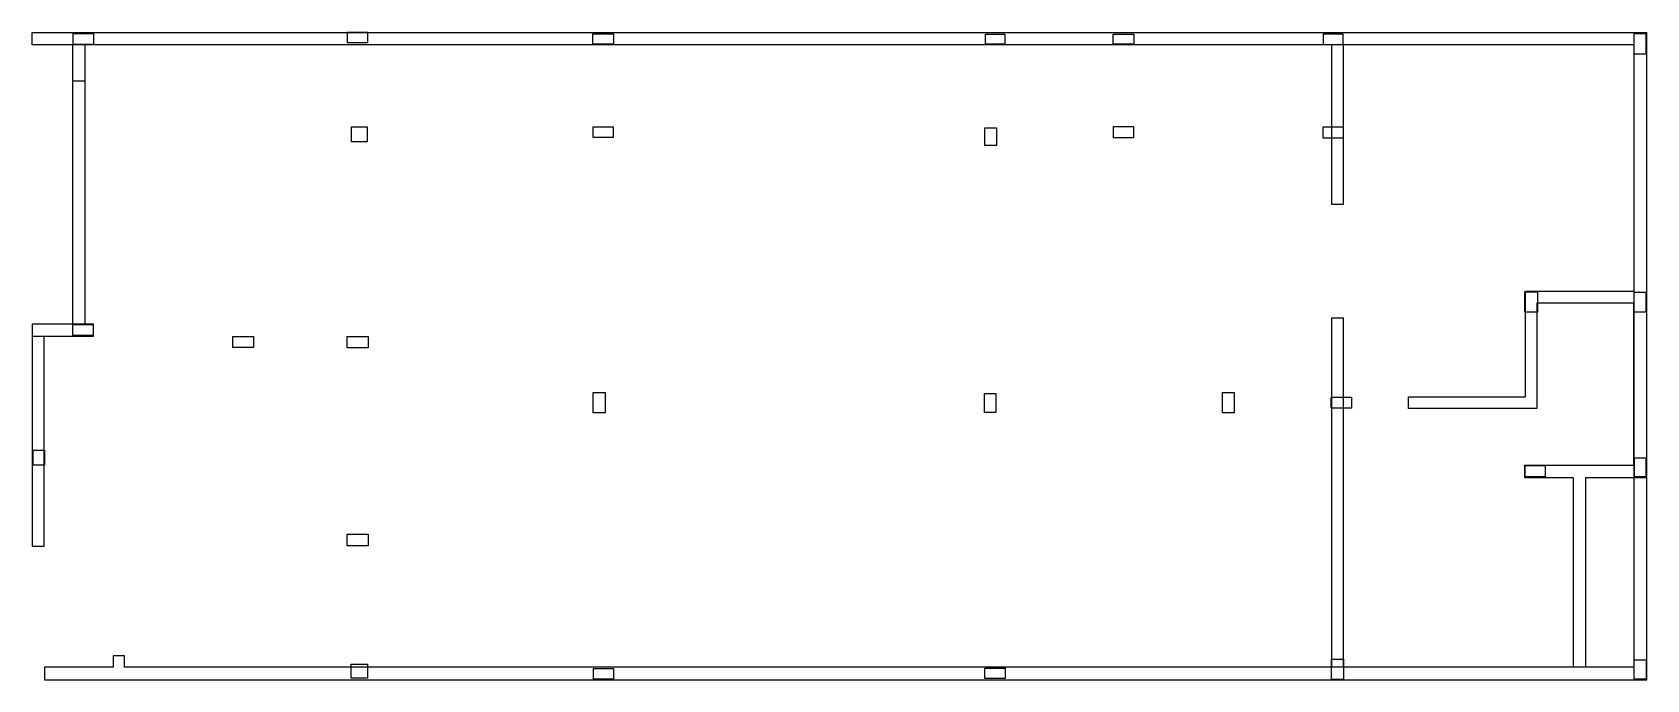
# Model space of a CAD drawing. Header units: millimetres. Extents: x -8783 to 9604, y -4578 to 2790.
import ezdxf

# ---------------------------------------------------------------- set-up
doc = ezdxf.new("R2010")
doc.units = ezdxf.units.MM
doc.layers.add('Shape2DView', color=7, linetype='CONTINUOUS')

msp = doc.modelspace()

# ---------------------------------------------------------------- linework, layer by layer
at = {"layer": 'Shape2DView'}
for p, q in [((-8782.66, 2786.57), (-5193.84, 2786.57)), ((-8782.66, 2646.3), (-8782.66, 2786.57)), ((-8317.69, 2777.7), (-8087.26, 2777.7)), ((-8317.69, 2649.31), (-8317.69, 2777.7)), ((-8087.26, 2777.7), (-8087.26, 2649.31)), ((-5193.84, 2789.84), (-4964.75, 2789.84)), ((-5193.84, 2786.57), (-5193.84, 2789.84)), ((-5193.84, 2786.57), (-4964.75, 2786.57)), ((-5193.84, 2668.56), (-5193.84, 2786.57)), ((-4964.75, 2789.84), (-4964.75, 2786.57)), ((-4964.75, 2786.57), (9604.14, 2786.57)), ((-4964.75, 2786.57), (-4964.75, 2668.56)), ((-2398.94, 2773.95), (-2163.21, 2773.95)), ((-2398.94, 2656.08), (-2398.94, 2773.95)), ((-2163.21, 2773.95), (-2163.21, 2656.08)), ((2072.04, 2770.57), (2292.6, 2770.57)), ((2072.04, 2655.35), (2072.04, 2770.57)), ((2292.6, 2770.57), (2292.6, 2655.35)), ((3528.12, 2770.38), (3761.32, 2770.38)), ((3528.12, 2653.78), (3528.12, 2770.38)), ((3761.32, 2770.38), (3761.32, 2653.78)), ((5924.15, 2772.52), (6144.81, 2772.52)), ((5924.15, 2648.95), (5924.15, 2772.52)), ((6144.81, 2772.52), (6144.81, 2648.95)), ((9462.24, 2775.63), (9594.64, 2775.63)), ((9462.24, 2541.72), (9462.24, 2775.63)), ((9594.64, 2775.63), (9594.64, 2541.72)), ((9604.14, -2278.96), (9604.14, 2786.57)), ((-8322.77, 2646.3), (-8782.66, 2646.3)), ((-8183.58, 2646.3), (-8322.77, 2646.3)), ((-8322.77, 2234.94), (-8322.77, 2646.3)), ((-8087.26, 2649.31), (-8317.69, 2649.31)), ((-5145.5, 2646.3), (-8183.58, 2646.3)), ((-8183.58, 2646.3), (-8183.58, 2234.94)), ((-4964.75, 2668.56), (-5193.84, 2668.56)), ((6015.72, 2646.3), (-5145.5, 2646.3)), ((-2163.21, 2656.08), (-2398.94, 2656.08)), ((2292.6, 2655.35), (2072.04, 2655.35)), ((3761.32, 2653.78), (3528.12, 2653.78)), ((6144.81, 2648.95), (5924.15, 2648.95)), ((6149.43, 2646.3), (6015.72, 2646.3)), ((6015.72, 2646.3), (6015.72, 1712.71)), ((9461.87, 2646.3), (6149.43, 2646.3)), ((6149.43, 833.407), (6149.43, 2646.3)), ((9461.87, -154.77), (9461.87, 2646.3)), ((9594.64, 2541.72), (9462.24, 2541.72)), ((-8183.58, 2234.94), (-8322.77, 2234.94)), ((-8322.77, -532.14), (-8322.77, 2234.94)), ((-8183.58, 2234.94), (-8183.58, -532.14)), ((-5148.88, 1714.89), (-4968.3, 1714.89)), ((-5148.88, 1545.09), (-5148.88, 1714.89)), ((-4968.3, 1714.89), (-4968.3, 1545.09)), ((-2394.57, 1714.1), (-2167.43, 1714.1)), ((-2394.57, 1592.3), (-2394.57, 1714.1)), ((-2167.43, 1714.1), (-2167.43, 1592.3)), ((2066.71, 1702.54), (2199.39, 1702.54)), ((2066.71, 1501.5), (2066.71, 1702.54)), ((2199.39, 1702.54), (2199.39, 1501.5)), ((3532.84, 1716.86), (3759.23, 1716.86)), ((3532.84, 1587.48), (3532.84, 1716.86)), ((3759.23, 1716.86), (3759.23, 1587.48)), ((5919.98, 1712.71), (6015.72, 1712.71)), ((5919.98, 1586.93), (5919.98, 1712.71)), ((6015.72, 1712.71), (6015.72, 1586.93)), ((6015.72, 1712.71), (6147.26, 1712.71)), ((6147.26, 1712.71), (6147.26, 1586.93)), ((-4968.3, 1545.09), (-5148.88, 1545.09)), ((-2167.43, 1592.3), (-2394.57, 1592.3)), ((2199.39, 1501.5), (2066.71, 1501.5)), ((3759.23, 1587.48), (3532.84, 1587.48)), ((6015.72, 1586.93), (5919.98, 1586.93)), ((6015.72, 1586.93), (6015.72, 833.407)), ((6147.26, 1586.93), (6015.72, 1586.93)), ((6015.72, 833.407), (6149.43, 833.407)), ((8215.92, -164.541), (8224.82, -164.541)), ((8215.92, -393.635), (8215.92, -164.541)), ((8224.82, -154.77), (9461.87, -154.77)), ((8224.82, -164.541), (8224.82, -154.77)), ((8224.82, -393.635), (8224.82, -164.541)), ((8224.82, -164.541), (8358.76, -164.541)), ((8358.76, -164.541), (8358.76, -294.716)), ((9461.11, -167.236), (9595.87, -167.236)), ((9461.11, -294.716), (9461.11, -167.236)), ((9595.87, -167.236), (9595.87, -393.635)), ((8351.17, -294.716), (8351.17, -393.635)), ((8358.76, -294.716), (8351.17, -294.716)), ((9456.28, -294.716), (8358.76, -294.716)), ((8358.76, -294.716), (8358.76, -393.635)), ((9461.11, -294.716), (9456.28, -294.716)), ((9456.28, -2138.09), (9456.28, -294.716)), ((9461.87, -294.716), (9461.11, -294.716)), ((9461.11, -393.635), (9461.11, -294.716)), ((9461.87, -393.635), (9461.87, -294.716)), ((-8782.66, -532.14), (-8782.66, -669.605)), ((-8322.77, -532.14), (-8782.66, -532.14)), ((-8183.58, -532.14), (-8322.77, -532.14)), ((-8319.37, -534.448), (-8090.28, -534.448)), ((-8319.37, -661.123), (-8319.37, -534.448)), ((-8087.02, -532.14), (-8183.58, -532.14)), ((-8090.28, -534.448), (-8090.28, -661.123)), ((-8087.02, -669.605), (-8087.02, -532.14)), ((6013.14, -463.54), (6013.14, -1362.04)), ((6149.43, -463.54), (6013.14, -463.54)), ((6149.43, -1362.04), (6149.43, -463.54)), ((8224.82, -393.635), (8215.92, -393.635)), ((8224.82, -1357.61), (8224.82, -393.635)), ((8351.17, -393.635), (8224.82, -393.635)), ((8351.17, -393.635), (8351.17, -1490.31)), ((8358.76, -393.635), (8351.17, -393.635)), ((9461.87, -393.635), (9461.11, -393.635)), ((9461.87, -2278.96), (9461.87, -393.635)), ((9595.87, -393.635), (9461.87, -393.635)), ((-8782.66, -669.605), (-8645.54, -669.605)), ((-8782.66, -669.605), (-8782.66, -3056.84)), ((-8645.54, -669.605), (-8087.02, -669.605)), ((-8645.54, -1967.43), (-8645.54, -669.605)), ((-8090.28, -661.123), (-8319.37, -661.123)), ((-6497.12, -670.503), (-6479.61, -670.503)), ((-6497.12, -796.499), (-6497.12, -670.503)), ((-6479.61, -670.503), (-6479.61, -669.605)), ((-6479.61, -670.503), (-6261.98, -670.503)), ((-6261.98, -670.503), (-6261.98, -796.499)), ((-5197.9, -670.503), (-4957.59, -670.503)), ((-5197.9, -802.181), (-5197.9, -670.503)), ((-4957.59, -670.503), (-4957.59, -802.181)), ((-6261.98, -796.499), (-6497.12, -796.499)), ((-4957.59, -802.181), (-5197.9, -802.181)), ((-2395.97, -1308.21), (-2256.95, -1308.21)), ((-2395.97, -1539.91), (-2395.97, -1308.21)), ((-2256.95, -1308.21), (-2256.95, -1539.91)), ((2061.22, -1319.58), (2192.89, -1319.58)), ((2061.22, -1536.85), (2061.22, -1319.58)), ((2192.89, -1319.58), (2192.89, -1536.85)), ((4771.71, -1311.06), (4907.21, -1311.06)), ((4771.71, -1542.31), (4771.71, -1311.06)), ((4907.21, -1311.06), (4907.21, -1542.31)), ((6008.75, -1362.04), (6013.14, -1362.04)), ((6008.75, -1488.71), (6008.75, -1362.04)), ((6013.14, -1362.04), (6013.14, -1488.71)), ((6013.14, -1362.04), (6149.43, -1362.04)), ((6149.43, -1488.71), (6149.43, -1362.04)), ((6149.43, -1362.04), (6243.24, -1362.04)), ((6243.24, -1362.04), (6243.24, -1488.71)), ((6890.12, -1357.61), (8224.82, -1357.61)), ((6890.12, -1490.31), (6890.12, -1357.61)), ((-2256.95, -1539.91), (-2395.97, -1539.91)), ((2192.89, -1536.85), (2061.22, -1536.85)), ((4907.21, -1542.31), (4771.71, -1542.31)), ((6013.14, -1488.71), (6008.75, -1488.71)), ((6013.14, -1488.71), (6013.14, -4436.7)), ((6149.43, -1488.71), (6013.14, -1488.71)), ((6149.43, -4436.7), (6149.43, -1488.71)), ((6243.24, -1488.71), (6149.43, -1488.71)), ((8351.17, -1490.31), (6890.12, -1490.31)), ((-8772.96, -1967.43), (-8645.54, -1967.43)), ((-8772.96, -2136.31), (-8772.96, -1967.43)), ((-8645.54, -2136.31), (-8645.54, -1967.43)), ((-8645.54, -1967.43), (-8644.29, -1967.43)), ((-8644.29, -1967.43), (-8644.29, -2136.31)), ((-8645.54, -2136.31), (-8772.96, -2136.31)), ((-8645.54, -3056.84), (-8645.54, -2136.31)), ((-8644.29, -2136.31), (-8645.54, -2136.31)), ((8214.61, -2280.36), (8214.61, -2138.09)), ((8214.61, -2138.09), (9456.28, -2138.09)), ((8220.41, -2141.69), (8449.51, -2141.69)), ((8220.41, -2271.06), (8220.41, -2141.69)), ((8449.51, -2141.69), (8449.51, -2271.06)), ((9456.28, -2138.09), (9456.28, -2278.96)), ((9464.14, -2052.4), (9593.51, -2052.4)), ((9464.14, -2268.02), (9464.14, -2052.4)), ((9593.51, -2052.4), (9593.51, -2268.02)), ((8769.2, -2280.36), (8214.61, -2280.36)), ((8449.51, -2271.06), (8220.41, -2271.06)), ((8769.2, -4436.7), (8769.2, -2280.36)), ((8906.35, -2280.36), (8906.35, -4436.7)), ((9456.28, -2280.36), (8906.35, -2280.36)), ((9461.87, -2278.96), (9456.28, -2278.96)), ((9456.28, -2278.96), (9456.28, -2280.36)), ((9456.28, -2280.36), (9456.28, -4436.7)), ((9604.14, -2278.96), (9461.87, -2278.96)), ((9593.51, -2268.02), (9464.14, -2268.02)), ((9604.14, -4578.23), (9604.14, -2278.96)), ((-5197.9, -2922.44), (-4957.59, -2922.44)), ((-5197.9, -3054.11), (-5197.9, -2922.44)), ((-4957.59, -2922.44), (-4957.59, -3054.11)), ((-8782.66, -3056.84), (-8645.54, -3056.84)), ((-4957.59, -3054.11), (-5197.9, -3054.11)), ((-7730.97, -4306.33), (-7860.81, -4306.33)), ((-7860.81, -4306.33), (-7860.81, -4436.7)), ((-7730.97, -4436.7), (-7730.97, -4306.33)), ((-5150.46, -4399.66), (-4966.11, -4399.66)), ((-5150.46, -4436.7), (-5150.46, -4399.66)), ((-4966.11, -4399.66), (-4966.11, -4436.7)), ((6014.39, -4345.24), (6149.15, -4345.24)), ((6014.39, -4436.7), (6014.39, -4345.24)), ((6149.15, -4345.24), (6149.15, -4436.7)), ((9461.4, -4350.47), (9598.21, -4350.47)), ((9461.4, -4571.14), (9461.4, -4350.47)), ((9598.21, -4350.47), (9598.21, -4571.14)), ((-8642.81, -4436.7), (-8642.81, -4578.23)), ((-7860.81, -4436.7), (-8642.81, -4436.7)), ((-8642.81, -4578.23), (9604.14, -4578.23)), ((-5150.46, -4436.7), (-7730.97, -4436.7)), ((-4966.11, -4436.7), (-5150.46, -4436.7)), ((-5150.46, -4560.97), (-5150.46, -4436.7)), ((-4966.11, -4560.97), (-5150.46, -4560.97)), ((6013.14, -4436.7), (-4966.11, -4436.7)), ((-4966.11, -4436.7), (-4966.11, -4560.97)), ((-2391.97, -4451.29), (-2162.79, -4451.29)), ((-2391.97, -4571.91), (-2391.97, -4451.29)), ((-2162.79, -4571.91), (-2391.97, -4571.91)), ((-2162.79, -4451.29), (-2162.79, -4571.91)), ((2065.9, -4446.28), (2297.69, -4446.28)), ((2065.9, -4564.87), (2065.9, -4446.28)), ((2297.69, -4564.87), (2065.9, -4564.87)), ((2297.69, -4446.28), (2297.69, -4564.87)), ((6014.39, -4436.7), (6013.14, -4436.7)), ((6149.15, -4436.7), (6014.39, -4436.7)), ((6014.39, -4574.34), (6014.39, -4436.7)), ((6149.15, -4574.34), (6014.39, -4574.34)), ((6149.43, -4436.7), (6149.15, -4436.7)), ((6149.15, -4436.7), (6149.15, -4574.34)), ((8769.2, -4436.7), (6149.43, -4436.7)), ((8906.35, -4436.7), (8769.2, -4436.7)), ((9456.28, -4436.7), (8906.35, -4436.7)), ((9598.21, -4571.14), (9461.4, -4571.14))]:
    msp.add_line(p, q, dxfattribs=at)

doc.saveas('drawing.dxf')
